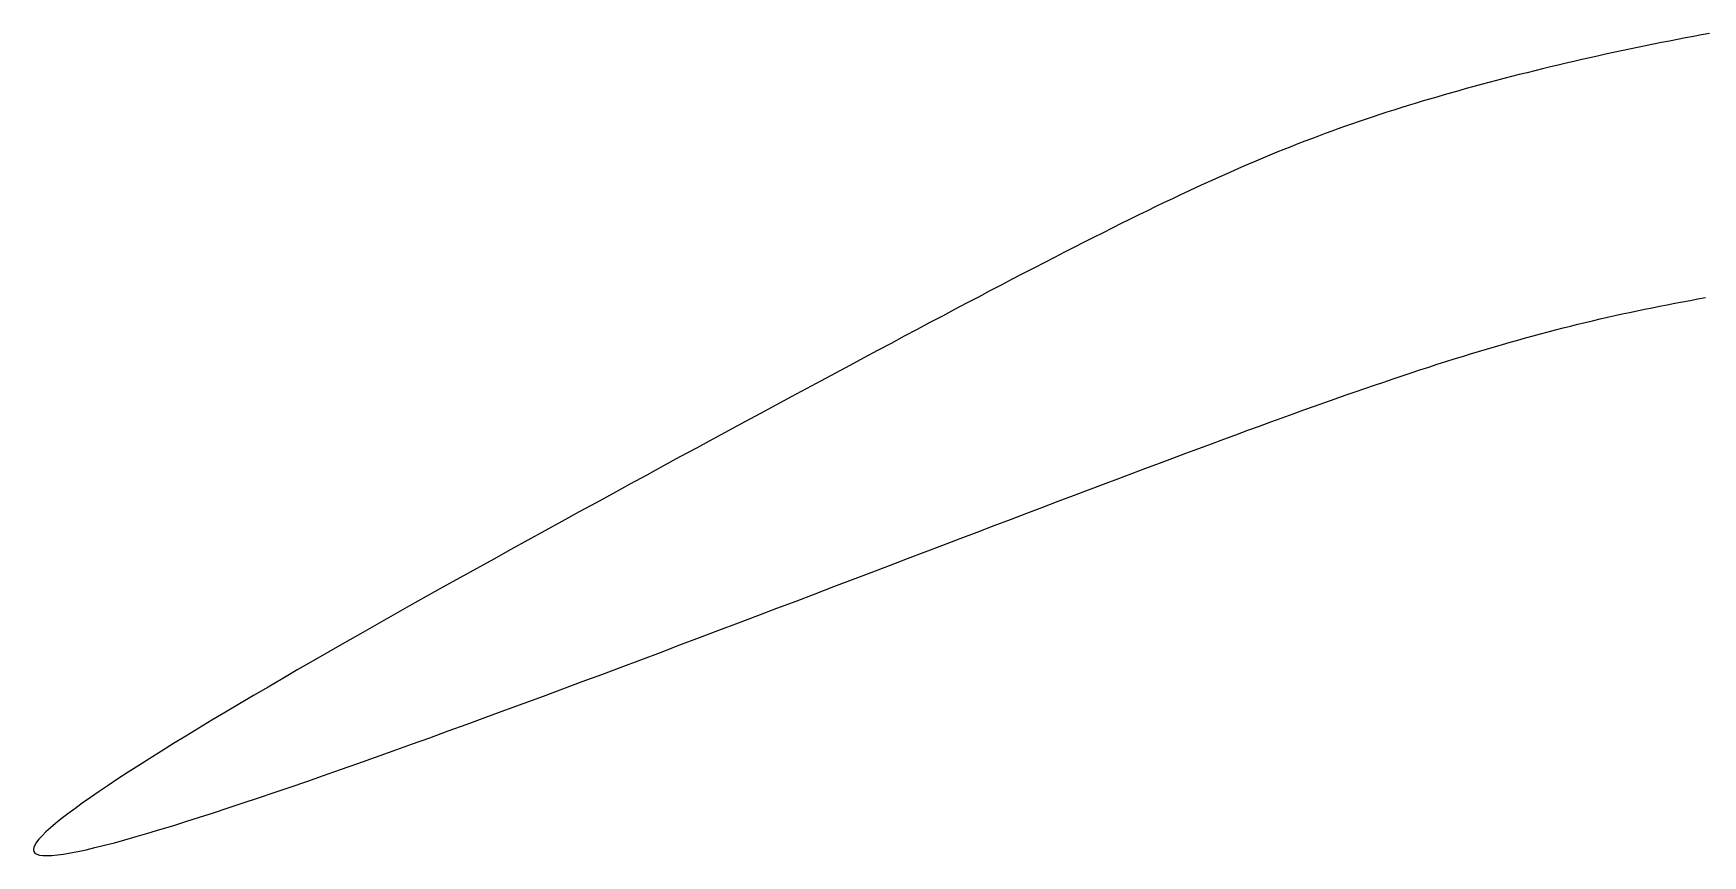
# Model space of a CAD drawing. Header units: millimetres. Extents: x 0 to 25200, y 0 to 17820.
# Drawn here: x 19860.7 to 19943.5, y 10651.9 to 10692.7 of the extents above; entities that cross this region are included whole.
import ezdxf

# ---------------------------------------------------------------- set-up
doc = ezdxf.new("R2010")
doc.units = ezdxf.units.MM
doc.header["$LTSCALE"] = 100
doc.header["$MEASUREMENT"] = 0
doc.layers.add('CO-TREE', color=251, linetype='Continuous')

# ---------------------------------------------------------------- blocks, each defined once
blk = doc.blocks.new('T-306')
at = {"layer": 'CO-TREE'}
for p, q in [((-103.828, 280.662), (-104.226, 280.586)), ((-103.431, 280.737), (-103.828, 280.662)), ((-103.033, 280.81), (-103.431, 280.737)), ((-107.798, 279.857), (-108.192, 279.771)), ((-107.402, 279.942), (-107.798, 279.857)), ((-107.007, 280.026), (-107.402, 279.942)), ((-106.61, 280.109), (-107.007, 280.026)), ((-106.213, 280.191), (-106.61, 280.109)), ((-105.816, 280.272), (-106.213, 280.191)), ((-105.419, 280.352), (-105.816, 280.272)), ((-105.021, 280.431), (-105.419, 280.352)), ((-104.624, 280.509), (-105.021, 280.431)), ((-104.226, 280.586), (-104.624, 280.509)), ((-111.318, 279.048), (-111.703, 278.954)), ((-110.931, 279.142), (-111.318, 279.048)), ((-110.543, 279.234), (-110.931, 279.142)), ((-110.154, 279.326), (-110.543, 279.234)), ((-109.763, 279.417), (-110.154, 279.326)), ((-109.372, 279.507), (-109.763, 279.417)), ((-108.98, 279.596), (-109.372, 279.507)), ((-108.586, 279.684), (-108.98, 279.596)), ((-108.192, 279.771), (-108.586, 279.684)), ((-114.732, 278.168), (-115.102, 278.066)), ((-114.359, 278.269), (-114.732, 278.168)), ((-113.985, 278.37), (-114.359, 278.269)), ((-113.609, 278.469), (-113.985, 278.37)), ((-113.231, 278.568), (-113.609, 278.469)), ((-112.851, 278.665), (-113.231, 278.568)), ((-112.47, 278.762), (-112.851, 278.665)), ((-112.088, 278.859), (-112.47, 278.762)), ((-111.703, 278.954), (-112.088, 278.859)), ((-117.636, 277.331), (-117.989, 277.223)), ((-117.28, 277.439), (-117.636, 277.331)), ((-116.923, 277.545), (-117.28, 277.439)), ((-116.563, 277.651), (-116.923, 277.545)), ((-116.201, 277.756), (-116.563, 277.651)), ((-115.837, 277.86), (-116.201, 277.756)), ((-115.471, 277.964), (-115.837, 277.86)), ((-115.102, 278.066), (-115.471, 277.964)), ((-120.065, 276.554), (-120.405, 276.438)), ((-119.723, 276.668), (-120.065, 276.554)), ((-119.38, 276.781), (-119.723, 276.668)), ((-119.035, 276.893), (-119.38, 276.781)), ((-118.688, 277.004), (-119.035, 276.893)), ((-118.34, 277.114), (-118.688, 277.004)), ((-117.989, 277.223), (-118.34, 277.114)), ((-122.436, 275.711), (-122.775, 275.583)), ((-122.098, 275.837), (-122.436, 275.711)), ((-121.76, 275.961), (-122.098, 275.837)), ((-121.422, 276.082), (-121.76, 275.961)), ((-121.084, 276.203), (-121.422, 276.082)), ((-120.745, 276.321), (-121.084, 276.203)), ((-120.405, 276.438), (-120.745, 276.321)), ((-124.486, 274.909), (-124.834, 274.766)), ((-124.141, 275.049), (-124.486, 274.909)), ((-123.797, 275.186), (-124.141, 275.049)), ((-123.455, 275.321), (-123.797, 275.186)), ((-123.114, 275.453), (-123.455, 275.321)), ((-122.775, 275.583), (-123.114, 275.453)), ((-126.614, 274.006), (-126.98, 273.844)), ((-126.251, 274.164), (-126.614, 274.006)), ((-125.892, 274.32), (-126.251, 274.164)), ((-125.537, 274.471), (-125.892, 274.32)), ((-125.184, 274.62), (-125.537, 274.471)), ((-124.834, 274.766), (-125.184, 274.62)), ((-128.105, 273.336), (-128.489, 273.159)), ((-127.725, 273.509), (-128.105, 273.336)), ((-127.351, 273.678), (-127.725, 273.509)), ((-126.98, 273.844), (-127.351, 273.678)), ((-130.08, 272.409), (-130.492, 272.21)), ((-129.673, 272.603), (-130.08, 272.409)), ((-129.273, 272.792), (-129.673, 272.603)), ((-128.878, 272.978), (-129.273, 272.792)), ((-128.489, 273.159), (-128.878, 272.978)), ((-131.77, 271.586), (-132.21, 271.368)), ((-131.337, 271.798), (-131.77, 271.586)), ((-130.911, 272.007), (-131.337, 271.798)), ((-130.492, 272.21), (-130.911, 272.007)), ((-133.578, 270.682), (-134.05, 270.443)), ((-133.114, 270.916), (-133.578, 270.682)), ((-132.658, 271.144), (-133.114, 270.916)), ((-132.21, 271.368), (-132.658, 271.144)), ((-135.021, 269.948), (-135.52, 269.692)), ((-134.531, 270.198), (-135.021, 269.948)), ((-134.05, 270.443), (-134.531, 270.198)), ((-136.547, 269.161), (-137.075, 268.886)), ((-136.029, 269.429), (-136.547, 269.161)), ((-135.52, 269.692), (-136.029, 269.429)), ((-138.163, 268.318), (-138.723, 268.025)), ((-137.614, 268.606), (-138.163, 268.318)), ((-137.075, 268.886), (-137.614, 268.606)), ((-139.877, 267.417), (-140.471, 267.103)), ((-139.294, 267.724), (-139.877, 267.417)), ((-138.723, 268.025), (-139.294, 267.724)), ((-105.135, 267.344), (-104.758, 267.417)), ((-104.758, 267.417), (-104.378, 267.489)), ((-104.378, 267.489), (-103.997, 267.56)), ((-103.997, 267.56), (-103.615, 267.63)), ((-103.615, 267.63), (-103.23, 267.699)), ((-141.077, 266.782), (-141.696, 266.454)), ((-140.471, 267.103), (-141.077, 266.782)), ((-109.201, 266.463), (-108.835, 266.55)), ((-108.835, 266.55), (-108.468, 266.636)), ((-108.468, 266.636), (-108.102, 266.72)), ((-108.102, 266.72), (-107.735, 266.802)), ((-107.735, 266.802), (-107.367, 266.883)), ((-107.367, 266.883), (-106.999, 266.963)), ((-106.999, 266.963), (-106.629, 267.042)), ((-106.629, 267.042), (-106.258, 267.119)), ((-106.258, 267.119), (-105.885, 267.195)), ((-105.885, 267.195), (-105.511, 267.27)), ((-105.511, 267.27), (-105.135, 267.344)), ((-142.97, 265.776), (-143.626, 265.426)), ((-142.326, 266.118), (-142.97, 265.776)), ((-141.696, 266.454), (-142.326, 266.118)), ((-112.165, 265.697), (-111.789, 265.8)), ((-111.789, 265.8), (-111.415, 265.901)), ((-111.415, 265.901), (-111.042, 265.999)), ((-111.042, 265.999), (-110.672, 266.096)), ((-110.672, 266.096), (-110.303, 266.191)), ((-110.303, 266.191), (-109.935, 266.283)), ((-109.935, 266.283), (-109.568, 266.374)), ((-109.568, 266.374), (-109.201, 266.463)), ((-144.294, 265.068), (-144.976, 264.704)), ((-143.626, 265.426), (-144.294, 265.068)), ((-115.293, 264.778), (-114.888, 264.903)), ((-114.888, 264.903), (-114.487, 265.024)), ((-114.487, 265.024), (-114.091, 265.143)), ((-114.091, 265.143), (-113.699, 265.259)), ((-113.699, 265.259), (-113.311, 265.372)), ((-113.311, 265.372), (-112.926, 265.483)), ((-112.926, 265.483), (-112.544, 265.591)), ((-112.544, 265.591), (-112.165, 265.697)), ((-145.67, 264.332), (-146.378, 263.952)), ((-144.976, 264.704), (-145.67, 264.332)), ((-117.834, 263.963), (-117.396, 264.107)), ((-117.396, 264.107), (-116.964, 264.248)), ((-116.964, 264.248), (-116.538, 264.385)), ((-116.538, 264.385), (-116.117, 264.519)), ((-116.117, 264.519), (-115.702, 264.65)), ((-115.702, 264.65), (-115.293, 264.778)), ((-147.098, 263.566), (-147.832, 263.171)), ((-146.378, 263.952), (-147.098, 263.566)), ((-120.13, 263.186), (-119.656, 263.349)), ((-119.656, 263.349), (-119.19, 263.508)), ((-119.19, 263.508), (-118.731, 263.663)), ((-118.731, 263.663), (-118.279, 263.815)), ((-118.279, 263.815), (-117.834, 263.963)), ((-148.578, 262.77), (-149.335, 262.362)), ((-147.832, 263.171), (-148.578, 262.77)), ((-122.626, 262.309), (-122.109, 262.493)), ((-122.109, 262.493), (-121.602, 262.672)), ((-121.602, 262.672), (-121.103, 262.848)), ((-121.103, 262.848), (-120.612, 263.019)), ((-120.612, 263.019), (-120.13, 263.186)), ((-150.104, 261.947), (-150.884, 261.526)), ((-149.335, 262.362), (-150.104, 261.947)), ((-124.792, 261.528), (-124.235, 261.73)), ((-124.235, 261.73), (-123.689, 261.928)), ((-123.689, 261.928), (-123.153, 262.121)), ((-123.153, 262.121), (-122.626, 262.309)), ((-151.673, 261.1), (-152.471, 260.668)), ((-150.884, 261.526), (-151.673, 261.1)), ((-127.127, 260.671), (-126.526, 260.893)), ((-126.526, 260.893), (-125.937, 261.11)), ((-125.937, 261.11), (-125.359, 261.321)), ((-125.359, 261.321), (-124.792, 261.528)), ((-153.278, 260.23), (-154.093, 259.788)), ((-152.471, 260.668), (-153.278, 260.23)), ((-129.65, 259.733), (-129.001, 259.975)), ((-129.001, 259.975), (-128.364, 260.213)), ((-128.364, 260.213), (-127.739, 260.445)), ((-127.739, 260.445), (-127.127, 260.671)), ((-154.915, 259.342), (-155.743, 258.891)), ((-154.093, 259.788), (-154.915, 259.342)), ((-131.677, 258.972), (-130.988, 259.231)), ((-130.988, 259.231), (-130.312, 259.485)), ((-130.312, 259.485), (-129.65, 259.733)), ((-156.576, 258.437), (-157.413, 257.979)), ((-155.743, 258.891), (-156.576, 258.437)), ((-133.827, 258.16), (-133.096, 258.436)), ((-133.096, 258.436), (-132.379, 258.707)), ((-132.379, 258.707), (-131.677, 258.972)), ((-158.254, 257.519), (-159.098, 257.057)), ((-157.413, 257.979), (-158.254, 257.519)), ((-136.105, 257.296), (-135.331, 257.59)), ((-135.331, 257.59), (-134.572, 257.878)), ((-134.572, 257.878), (-133.827, 258.16)), ((-159.098, 257.057), (-159.944, 256.592)), ((-138.514, 256.379), (-137.697, 256.691)), ((-137.697, 256.691), (-136.894, 256.996)), ((-136.894, 256.996), (-136.105, 257.296)), ((-160.791, 256.126), (-161.637, 255.659)), ((-159.944, 256.592), (-160.791, 256.126)), ((-140.193, 255.739), (-139.347, 256.062)), ((-139.347, 256.062), (-138.514, 256.379)), ((-162.484, 255.191), (-163.328, 254.723)), ((-161.637, 255.659), (-162.484, 255.191)), ((-142.81, 254.741), (-141.925, 255.079)), ((-141.925, 255.079), (-141.053, 255.411)), ((-141.053, 255.411), (-140.193, 255.739)), ((-164.171, 254.255), (-165.01, 253.788)), ((-163.328, 254.723), (-164.171, 254.255)), ((-144.613, 254.054), (-143.706, 254.4)), ((-143.706, 254.4), (-142.81, 254.741)), ((-165.845, 253.321), (-166.675, 252.856)), ((-165.01, 253.788), (-165.845, 253.321)), ((-147.39, 252.996), (-146.456, 253.352)), ((-146.456, 253.352), (-145.53, 253.705)), ((-145.53, 253.705), (-144.613, 254.054)), ((-166.675, 252.856), (-167.499, 252.393)), ((-149.281, 252.278), (-148.332, 252.638)), ((-148.332, 252.638), (-147.39, 252.996)), ((-168.316, 251.931), (-169.127, 251.473)), ((-167.499, 252.393), (-168.316, 251.931)), ((-151.195, 251.552), (-150.235, 251.915)), ((-150.235, 251.915), (-149.281, 252.278)), ((-169.928, 251.017), (-170.721, 250.565)), ((-169.127, 251.473), (-169.928, 251.017)), ((-154.094, 250.456), (-153.125, 250.822)), ((-153.125, 250.822), (-152.158, 251.187)), ((-152.158, 251.187), (-151.195, 251.552)), ((-171.503, 250.117), (-172.275, 249.673)), ((-170.721, 250.565), (-171.503, 250.117)), ((-156.035, 249.726), (-155.064, 250.091)), ((-155.064, 250.091), (-154.094, 250.456)), ((-173.035, 249.234), (-173.782, 248.8)), ((-172.275, 249.673), (-173.035, 249.234)), ((-157.975, 248.999), (-157.006, 249.362)), ((-157.006, 249.362), (-156.035, 249.726)), ((-174.516, 248.371), (-175.236, 247.949)), ((-173.782, 248.8), (-174.516, 248.371)), ((-159.907, 248.279), (-158.943, 248.638)), ((-158.943, 248.638), (-157.975, 248.999)), ((-175.94, 247.532), (-176.628, 247.123)), ((-175.236, 247.949), (-175.94, 247.532)), ((-162.773, 247.218), (-161.823, 247.569)), ((-161.823, 247.569), (-160.867, 247.922)), ((-160.867, 247.922), (-159.907, 248.279)), ((-177.3, 246.721), (-177.954, 246.326)), ((-176.628, 247.123), (-177.3, 246.721)), ((-164.653, 246.529), (-163.717, 246.872)), ((-163.717, 246.872), (-162.773, 247.218)), ((-178.589, 245.939), (-179.205, 245.561)), ((-177.954, 246.326), (-178.589, 245.939)), ((-167.409, 245.528), (-166.5, 245.857)), ((-166.5, 245.857), (-165.581, 246.19)), ((-165.581, 246.19), (-164.653, 246.529)), ((-179.8, 245.191), (-180.375, 244.831)), ((-179.205, 245.561), (-179.8, 245.191)), ((-169.194, 244.889), (-168.307, 245.206)), ((-168.307, 245.206), (-167.409, 245.528)), ((-180.927, 244.48), (-181.457, 244.14)), ((-180.375, 244.831), (-180.927, 244.48)), ((-171.774, 243.978), (-170.928, 244.274)), ((-170.928, 244.274), (-170.067, 244.578)), ((-170.067, 244.578), (-169.194, 244.889)), ((-182.444, 243.491), (-182.901, 243.183)), ((-181.963, 243.81), (-182.444, 243.491)), ((-181.457, 244.14), (-181.963, 243.81)), ((-174.216, 243.134), (-173.419, 243.407)), ((-173.419, 243.407), (-172.604, 243.689)), ((-172.604, 243.689), (-171.774, 243.978)), ((-183.733, 242.603), (-184.108, 242.332)), ((-183.33, 242.887), (-183.733, 242.603)), ((-182.901, 243.183), (-183.33, 242.887)), ((-176.497, 242.369), (-175.756, 242.615)), ((-175.756, 242.615), (-174.996, 242.87)), ((-174.996, 242.87), (-174.216, 243.134)), ((-184.771, 241.829), (-185.057, 241.598)), ((-184.454, 242.074), (-184.771, 241.829)), ((-184.108, 242.332), (-184.454, 242.074)), ((-178.594, 241.692), (-177.917, 241.907)), ((-177.917, 241.907), (-177.218, 242.133)), ((-177.218, 242.133), (-176.497, 242.369)), ((-185.724, 240.992), (-185.879, 240.82)), ((-185.534, 241.179), (-185.724, 240.992)), ((-185.312, 241.381), (-185.534, 241.179)), ((-185.057, 241.598), (-185.312, 241.381)), ((-181.614, 240.789), (-181.061, 240.946)), ((-181.061, 240.946), (-180.482, 241.114)), ((-180.482, 241.114), (-179.878, 241.295)), ((-179.878, 241.295), (-179.248, 241.488)), ((-179.248, 241.488), (-178.594, 241.692)), ((-186.14, 240.399), (-186.156, 240.292)), ((-186.156, 240.292), (-186.136, 240.201)), ((-186.088, 240.524), (-186.14, 240.399)), ((-186.136, 240.201), (-186.078, 240.127)), ((-186.001, 240.664), (-186.088, 240.524)), ((-186.078, 240.127), (-185.983, 240.071)), ((-185.879, 240.82), (-186.001, 240.664)), ((-185.983, 240.071), (-185.851, 240.031)), ((-184.967, 240.038), (-184.659, 240.08)), ((-184.659, 240.08), (-184.318, 240.138)), ((-184.318, 240.138), (-183.944, 240.21)), ((-183.944, 240.21), (-183.538, 240.298)), ((-183.538, 240.298), (-183.102, 240.4)), ((-183.102, 240.4), (-182.635, 240.516)), ((-182.635, 240.516), (-182.138, 240.646)), ((-182.138, 240.646), (-181.614, 240.789)), ((-185.851, 240.031), (-185.683, 240.008)), ((-185.683, 240.008), (-185.48, 240.002)), ((-185.48, 240.002), (-185.24, 240.012)), ((-185.24, 240.012), (-184.967, 240.038))]:
    blk.add_line(p, q, dxfattribs=at)

msp = doc.modelspace()

# ---------------------------------------------------------------- block references
at = {"layer": 'CO-TREE'}
msp.add_blockref('T-306', (20046.867, 10411.908), dxfattribs=at)

doc.saveas('drawing.dxf')
